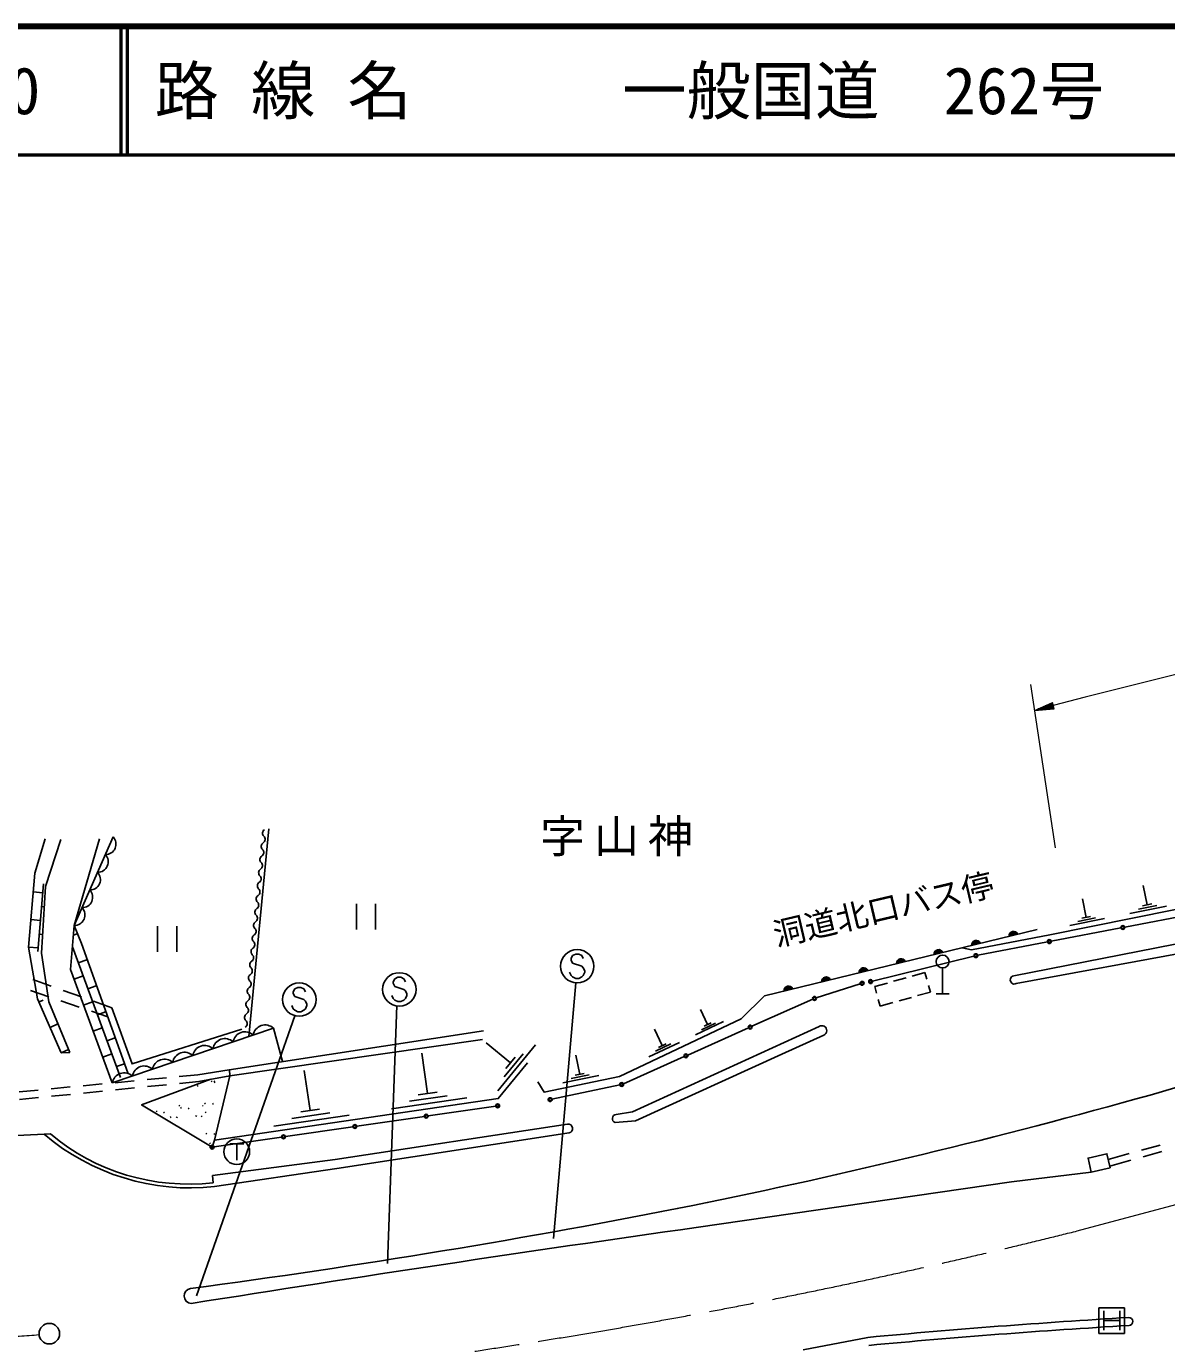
# Model space of a CAD drawing. Units: millimetres, scale not verified. Extents: x 40000 to 680000, y 20000 to 380000.
# Drawn here: x 170410 to 259062, y 277560 to 380000 of the extents above; entities that cross this region are included whole.
import ezdxf
from ezdxf.enums import TextEntityAlignment as Align

# ---------------------------------------------------------------- set-up
doc = ezdxf.new("R2010")
doc.units = ezdxf.units.MM
doc.header["$LTSCALE"] = 1000
doc.linetypes.add('CHAIN', pattern=[18.5, 12, -1.5, 3.5, -1.5])
for name, color, linetype, lineweight in [('M-BGD', 7, 'Continuous', 25), ('M-BGD-EXST', 7, 'Continuous', 25), ('M-BMK', 2, 'CHAIN', 13), ('M-BMK-SRVR', 3, 'Continuous', 25), ('M-STR-HTXT', 7, 'Continuous', 13), ('M-STR-STRC', 7, 'Continuous', 25), ('M-STR-STRD', 7, 'Continuous', 25), ('M-TTL', 2, 'Continuous', 140), ('M-TTL-LINE', 7, 'Continuous', 50)]:
    doc.layers.add(name, color=color, linetype=linetype, lineweight=lineweight)
doc.layers.add('M-TTL-TXT', color=7, linetype='Continuous')
doc.styles.add('ＭＳ ゴシック', font='')
doc.styles.get('ＭＳ ゴシック').set_extended_font_data('MS Gothic')

msp = doc.modelspace()

# ---------------------------------------------------------------- linework, layer by layer
at = {"layer": 'M-BGD'}
for p, q in [((187717, 301444), (189265, 317598)), ((174132, 310082), (177153, 316968)), ((174132, 310082), (176088, 316825)), ((170944, 312683), (171691, 312620)), ((171305, 308060), (171750, 313309)), ((257549, 311684), (257243, 313201)), ((171601, 311548), (171813, 311530)), ((196065, 311763), (196065, 309763)), ((197565, 311763), (197565, 309763)), ((252808, 310707), (252517, 312151)), ((259048, 311592), (256203, 311017)), ((258298, 311638), (256876, 311350)), ((257904, 311755), (257193, 311612)), ((170763, 310540), (171510, 310477)), ((254235, 310620), (251528, 310073)), ((253521, 310664), (252168, 310390)), ((253147, 310776), (252470, 310639)), ((255802, 309953), (261220, 310991)), ((171419, 309406), (171685, 309384)), ((174067, 309321), (174368, 309432)), ((180616, 310034), (180616, 308034)), ((182116, 310034), (182116, 308034)), ((250089, 308857), (255507, 309896)), ((170581, 308398), (171329, 308335)), ((177733, 298260), (173990, 308409)), ((244375, 307762), (249794, 308801)), ((173967, 308138), (174075, 308178)), ((174447, 307170), (175102, 307412)), ((236193, 305752), (244083, 307698)), ((239282, 306137), (240274, 306412)), ((240274, 306412), (240417, 305896)), ((241641, 306774), (241641, 304774)), ((170916, 305870), (172330, 305367)), ((174115, 305902), (174819, 306161)), ((175191, 305153), (175837, 305391)), ((231823, 304454), (235240, 305538)), ((236362, 305328), (237354, 305603)), ((236505, 304812), (236362, 305328)), ((237836, 305736), (238800, 306003)), ((240550, 305414), (240693, 304898)), ((170732, 305027), (172151, 304541)), ((171401, 304129), (171709, 304263)), ((173272, 305032), (174685, 304529)), ((226822, 302238), (231543, 304347)), ((236782, 303814), (236639, 304330)), ((239219, 304490), (238256, 304223)), ((240693, 304898), (239701, 304623)), ((241141, 304774), (242141, 304774)), ((173097, 304216), (174516, 303730)), ((174859, 303885), (175563, 304144)), ((175462, 303406), (176748, 302965)), ((175627, 304194), (177057, 303685)), ((175935, 303136), (176571, 303370)), ((223374, 302377), (222824, 303540)), ((237774, 304089), (236782, 303814)), ((172262, 302158), (172862, 302421)), ((224602, 302602), (222421, 301571)), ((223988, 302490), (222898, 301974)), ((223647, 302506), (223102, 302248)), ((175603, 301867), (176307, 302127)), ((176679, 301118), (177305, 301349)), ((189615, 302089), (177092, 297833)), ((186170, 298866), (205953, 301893)), ((186240, 298379), (205867, 301216)), ((189615, 302089), (190315, 299500)), ((219847, 300742), (219246, 302013)), ((221826, 300006), (226548, 302116)), ((173123, 300188), (173688, 300435)), ((208060, 299401), (206157, 300960)), ((209997, 300796), (207074, 297227)), ((221189, 300988), (218806, 299861)), ((220518, 300865), (219327, 300301)), ((220145, 300883), (219550, 300601)), ((176348, 299850), (177051, 300110)), ((177423, 299101), (178040, 299329)), ((201604, 297019), (201147, 300145)), ((209029, 300098), (207567, 298314)), ((208425, 299847), (207695, 298955)), ((213438, 298499), (213128, 299994)), ((216831, 297774), (221552, 299884)), ((179800, 298093), (181293, 298236)), ((182288, 298332), (183753, 298472)), ((183753, 298472), (186170, 298866)), ((186240, 298379), (183819, 297945)), ((186214, 298872), (186240, 298379)), ((192469, 295684), (192012, 298809)), ((214917, 298415), (212113, 297835)), ((214177, 298457), (212775, 298167)), ((213788, 298571), (213087, 298426)), ((169845, 297138), (171339, 297281)), ((172334, 297377), (173827, 297520)), ((174823, 297616), (176316, 297759)), ((176337, 297196), (174845, 297047)), ((177311, 297854), (178804, 297997)), ((178825, 297445), (177332, 297296)), ((181312, 297694), (179820, 297545)), ((183819, 297945), (182307, 297794)), ((183692, 297574), (183763, 297645)), ((184773, 297920), (184844, 297990)), ((184995, 297923), (185066, 297993)), ((185009, 297851), (185080, 297922)), ((202336, 297127), (200871, 296912)), ((211276, 296569), (216547, 297682)), ((171362, 296698), (169869, 296549)), ((173849, 296947), (172357, 296798)), ((182273, 296028), (182344, 296098)), ((184097, 296018), (184168, 296088)), ((184254, 296197), (184325, 296268)), ((184877, 296173), (184948, 296244)), ((204648, 296667), (198788, 295810)), ((203126, 296843), (200196, 296414)), ((180498, 295594), (180568, 295664)), ((181068, 295504), (181139, 295574)), ((181592, 295139), (181662, 295209)), ((182076, 295124), (182146, 295195)), ((182394, 295861), (182465, 295932)), ((182988, 295809), (183058, 295880)), ((183573, 295234), (183643, 295305)), ((184002, 295209), (184072, 295280)), ((184312, 295506), (184383, 295577)), ((195514, 295331), (189654, 294474)), ((193992, 295507), (191062, 295079)), ((193202, 295791), (191737, 295577)), ((196099, 294469), (201352, 295227)), ((201648, 295270), (206901, 296029)), ((190549, 293667), (195802, 294426)), ((171804, 293840), (156778, 293102)), ((184376, 293854), (184446, 293924)), ((184649, 293109), (184720, 293180)), ((184999, 292865), (190252, 293624)), ((185002, 293826), (185073, 293896)), ((257109, 292602), (258555, 293002)), ((254516, 291884), (256145, 292335)), ((257233, 292091), (258679, 292491)), ((254633, 291371), (256270, 291824))]:
    msp.add_line(p, q, dxfattribs=at)
for points in [[(340876, 330615), (335090, 328021), (326887, 326269), (305471, 321725), (295251, 319064), (285341, 316493), (249973, 309351)], [(171885, 316818), (171068, 314144), (170581, 308398), (171289, 304387), (173123, 300188), (173786, 300199)], [(173786, 300199), (172150, 304133), (171598, 307923), (171907, 313116), (173101, 316774)], [(174132, 310082), (173840, 306647), (177092, 297833)], [(174132, 310082), (174709, 308683), (178293, 298633)], [(249008, 309772), (227797, 304621), (225992, 302818)], [(243156, 308351), (243898, 308198), (249973, 309351)], [(177057, 303685), (178632, 299311), (187156, 302025)], [(225992, 302818), (216526, 298339), (210666, 297127), (210163, 297911)], [(209370, 299399), (207094, 296620), (185035, 293394)], [(186240, 298379), (185035, 293394), (184851, 292844), (179364, 296123), (184751, 298140)]]:
    msp.add_lwpolyline(points, dxfattribs=at)
msp.add_lwpolyline([(253206, 290902), (254664, 291237), (254415, 292322), (252957, 291987)], close=True, dxfattribs=at)
for centre, radius in [((255654, 309924), 150), ((255654, 309924), 120), ((255654, 309924), 100), ((255654, 309924), 100), ((255654, 309924), 100), ((255654, 309924), 100), ((249941, 308829), 150), ((249941, 308829), 120), ((249941, 308829), 100), ((249941, 308829), 100), ((249941, 308829), 100), ((249941, 308829), 100), ((241641, 307274), 500), ((244228, 307734), 150), ((244228, 307734), 120), ((244228, 307734), 100), ((244228, 307734), 100), ((244228, 307734), 100), ((244228, 307734), 100), ((235383, 305583), 150), ((235383, 305583), 120), ((235383, 305583), 100), ((235383, 305583), 100), ((235383, 305583), 100), ((235383, 305583), 100), ((236048, 305717), 150), ((236048, 305717), 120), ((236048, 305717), 100), ((236048, 305717), 100), ((236048, 305717), 100), ((236048, 305717), 100), ((231680, 304408), 150), ((231680, 304408), 120), ((231680, 304408), 100), ((231680, 304408), 100), ((231680, 304408), 100), ((231680, 304408), 100), ((226685, 302177), 150), ((226685, 302177), 120), ((226685, 302177), 100), ((226685, 302177), 100), ((226685, 302177), 100), ((226685, 302177), 100), ((221689, 299945), 150), ((221689, 299945), 120), ((221689, 299945), 100), ((221689, 299945), 100), ((221689, 299945), 100), ((221689, 299945), 100), ((216694, 297713), 150), ((216694, 297713), 120), ((216694, 297713), 100), ((216694, 297713), 100), ((216694, 297713), 100), ((216694, 297713), 100), ((207050, 296051), 150), ((207050, 296051), 120), ((207050, 296051), 100), ((207050, 296051), 100), ((207050, 296051), 100), ((207050, 296051), 100), ((211129, 296538), 150), ((211129, 296538), 120), ((211129, 296538), 100), ((211129, 296538), 100), ((211129, 296538), 100), ((211129, 296538), 100), ((201500, 295249), 150), ((201500, 295249), 120), ((201500, 295249), 100), ((201500, 295249), 100), ((201500, 295249), 100), ((201500, 295249), 100), ((195950, 294447), 150), ((195950, 294447), 120), ((195950, 294447), 100), ((195950, 294447), 100), ((195950, 294447), 100), ((195950, 294447), 100), ((184851, 292844), 150), ((190400, 293645), 150), ((190400, 293645), 120), ((190400, 293645), 100), ((190400, 293645), 100), ((190400, 293645), 100), ((190400, 293645), 100), ((184851, 292844), 120), ((184851, 292844), 100), ((184851, 292844), 100), ((184851, 292844), 100), ((184851, 292844), 100)]:
    msp.add_circle(centre, radius, dxfattribs=at)
for centre, radius, start, end in [((176562, 316406), 815, 269.06552, 43.55083), ((189092, 317253), 327, 122.61086, 226.34417), ((188641, 316781), 327, 302.61086, 46.34417), ((175958, 315029), 815, 269.06552, 43.55083), ((188993, 316230), 327, 122.61086, 226.34417), ((188542, 315757), 327, 302.61086, 46.34417), ((188894, 315207), 327, 122.61086, 226.34417), ((188443, 314734), 327, 302.61086, 46.34417), ((175353, 313652), 815, 269.06552, 43.55083), ((188795, 314183), 327, 122.61086, 226.34417), ((188344, 313710), 327, 302.61086, 46.34417), ((174749, 312275), 815, 269.06552, 43.55083), ((188696, 313160), 327, 122.61086, 226.34417), ((188245, 312687), 327, 302.61086, 46.34417), ((174145, 310898), 815, 269.06552, 43.55083), ((188597, 312136), 327, 122.61086, 226.34417), ((188146, 311664), 327, 302.61086, 46.34417), ((188498, 311113), 327, 122.61086, 226.34417), ((188047, 310640), 327, 302.61086, 46.34417), ((188399, 310090), 327, 122.61086, 226.34417), ((187948, 309617), 327, 302.61086, 46.34417), ((247161, 309268), 354, 22.44904, 184.85422), ((247161, 309268), 283, 24.67308, 182.63018), ((247161, 309268), 212, 28.41941, 178.88385), ((247161, 309268), 142, 36.13114, 171.17213), ((188300, 309066), 327, 122.61086, 226.34417), ((187849, 308593), 327, 302.61086, 46.34417), ((244246, 308560), 354, 22.44904, 184.85422), ((244246, 308560), 283, 24.67308, 182.63018), ((244246, 308560), 212, 28.41941, 178.88385), ((244246, 308560), 142, 36.13114, 171.17213), ((244246, 308560), 100, 46.4488, 160.85446), ((244246, 308560), 100, 46.4488, 160.85446), ((247161, 309268), 100, 46.4488, 160.85446), ((247161, 309268), 100, 46.4488, 160.85446), ((188201, 308043), 327, 122.61086, 226.34417), ((187750, 307570), 327, 302.61086, 46.34417), ((238416, 307144), 354, 22.44904, 184.85422), ((238416, 307144), 283, 24.67308, 182.63018), ((238416, 307144), 212, 28.41941, 178.88385), ((241331, 307852), 354, 22.44904, 184.85422), ((241331, 307852), 283, 24.67308, 182.63018), ((241331, 307852), 212, 28.41941, 178.88385), ((241331, 307852), 142, 36.13114, 171.17213), ((241331, 307852), 100, 46.4488, 160.85446), ((241331, 307852), 100, 46.4488, 160.85446), ((188102, 307019), 327, 122.61086, 226.34417), ((187651, 306546), 327, 302.61086, 46.34417), ((235500, 306436), 354, 22.44904, 184.85422), ((235500, 306436), 283, 24.67308, 182.63018), ((235500, 306436), 212, 28.41941, 178.88385), ((235500, 306436), 142, 36.13114, 171.17213), ((235500, 306436), 100, 46.4488, 160.85446), ((235500, 306436), 100, 46.4488, 160.85446), ((238416, 307144), 142, 36.13114, 171.17213), ((238416, 307144), 100, 46.4488, 160.85446), ((238416, 307144), 100, 46.4488, 160.85446), ((188003, 305996), 327, 122.61086, 226.34417), ((187552, 305523), 327, 302.61086, 46.34417), ((229670, 305020), 354, 22.44904, 184.85422), ((229670, 305020), 283, 24.67308, 182.63018), ((232585, 305728), 354, 22.44904, 184.85422), ((232585, 305728), 283, 24.67308, 182.63018), ((232585, 305728), 212, 28.41941, 178.88385), ((232585, 305728), 142, 36.13114, 171.17213), ((232585, 305728), 100, 46.4488, 160.85446), ((232585, 305728), 100, 46.4488, 160.85446), ((187904, 304973), 327, 122.61086, 226.34417), ((187453, 304500), 327, 302.61086, 46.34417), ((229670, 305020), 212, 28.41941, 178.88385), ((229670, 305020), 142, 36.13114, 171.17213), ((229670, 305020), 100, 46.4488, 160.85446), ((229670, 305020), 100, 46.4488, 160.85446), ((187805, 303949), 327, 122.61086, 226.34417), ((187354, 303476), 327, 302.61086, 46.34417), ((187706, 302926), 327, 122.61086, 226.34417), ((187255, 302453), 327, 302.61086, 46.34417), ((188972, 301412), 933, 46.43448, 171.10122), ((185841, 300349), 933, 46.43448, 171.10122), ((187407, 300880), 933, 46.43448, 171.10122), ((182710, 299285), 933, 46.43448, 171.10122), ((184276, 299817), 933, 46.43448, 171.10122), ((179579, 298221), 933, 46.43448, 171.10122), ((181145, 298753), 933, 46.43448, 171.10122), ((178014, 297689), 933, 46.43448, 171.10122)]:
    msp.add_arc(centre, radius, start, end, dxfattribs=at)
at = {"layer": 'M-BGD-EXST'}
for p, q in [((186221, 293089), (187321, 293089)), ((186771, 293089), (186771, 291839))]:
    msp.add_line(p, q, dxfattribs=at)
msp.add_circle((186771, 292489), 1000, dxfattribs=at)
at = {"layer": 'M-BMK'}
msp.add_line((252114, 286330), (269982, 291131), dxfattribs=at)
for centre, radius, start, end in [((132507, 763139), 491582, 274.78227, 284.08203), ((135880, 753857), 476922, 262.42749, 274.27115)]:
    msp.add_arc(centre, radius, start, end, dxfattribs=at)
at = {"layer": 'M-BMK-SRVR'}
msp.add_circle((172196, 278335), 800, dxfattribs=at)
at = {"layer": 'M-STR-HTXT'}
for p, q in [((250412, 316115), (248491, 328823)), ((248798, 326791), (250184, 327418)), ((248798, 326791), (250248, 327176)), ((248798, 326791), (250312, 326935)), ((250235, 327225), (249075, 326916)), ((250261, 327128), (249101, 326819)), ((249353, 327042), (250222, 327273)), ((249404, 326848), (250274, 327080)), ((250209, 327321), (249630, 327167)), ((250287, 327032), (249707, 326877)), ((249907, 327293), (250196, 327370)), ((250009, 326906), (250299, 326983)), ((250312, 326935), (250184, 327418))]:
    msp.add_line(p, q, dxfattribs=at)
msp.add_arc((381400, -171217), 515359, 68.49328, 104.74312, dxfattribs=at)
at = {"layer": 'M-STR-STRC'}
for p, q in [((212881, 307737), (212763, 307500)), ((212763, 307500), (212763, 307382)), ((212763, 307382), (212881, 307146)), ((213118, 307855), (212881, 307737)), ((213354, 307855), (213118, 307855)), ((213590, 307737), (213354, 307855)), ((213709, 307500), (213590, 307737)), ((212763, 306200), (212645, 306437)), ((212881, 307146), (213590, 306909)), ((213590, 306909), (213709, 306791)), ((213709, 306791), (213827, 306555)), ((213827, 306437), (213709, 306200)), ((213827, 306555), (213827, 306437)), ((199053, 305936), (198935, 305700)), ((198935, 305700), (198935, 305581)), ((198935, 305581), (199053, 305345)), ((199289, 306054), (199053, 305936)), ((199053, 305345), (199762, 305109)), ((199526, 306054), (199289, 306054)), ((199762, 305936), (199526, 306054)), ((199880, 305700), (199762, 305936)), ((211384, 285725), (213129, 305625)), ((212881, 306082), (212763, 306200)), ((213118, 305964), (212881, 306082)), ((213354, 305964), (213118, 305964)), ((213590, 306082), (213354, 305964)), ((213709, 306200), (213590, 306082)), ((191274, 305144), (191156, 304907)), ((191156, 304907), (191156, 304789)), ((191156, 304789), (191274, 304553)), ((191511, 305262), (191274, 305144)), ((191274, 304553), (191984, 304316)), ((191747, 305262), (191511, 305262)), ((191984, 305144), (191747, 305262)), ((192102, 304907), (191984, 305144)), ((191984, 304316), (192102, 304198)), ((198935, 304400), (198817, 304636)), ((199053, 304281), (198935, 304400)), ((199289, 304163), (199053, 304281)), ((199762, 304281), (199526, 304163)), ((199762, 305109), (199880, 304991)), ((199880, 304400), (199762, 304281)), ((199880, 304991), (199998, 304754)), ((199998, 304636), (199880, 304400)), ((199998, 304754), (199998, 304636)), ((191156, 303607), (191038, 303844)), ((191274, 303489), (191156, 303607)), ((191511, 303371), (191274, 303489)), ((191747, 303371), (191511, 303371)), ((191984, 303489), (191747, 303371)), ((192102, 303607), (191984, 303489)), ((192102, 304198), (192220, 303962)), ((192220, 303844), (192102, 303607)), ((192220, 303962), (192220, 303844)), ((199205, 303861), (198484, 283790)), ((199526, 304163), (199289, 304163)), ((183649, 281286), (191275, 303064)), ((253795, 278353), (253795, 280353)), ((253795, 280353), (255795, 280353)), ((254170, 280103), (254170, 278603)), ((255420, 280103), (255420, 278603)), ((255795, 280353), (255795, 278353)), ((254170, 279353), (255420, 279353)), ((255795, 278353), (253795, 278353))]:
    msp.add_line(p, q, dxfattribs=at)
for centre in [(213236, 306909), (199408, 305109), (191629, 304316)]:
    msp.add_circle(centre, 1300, dxfattribs=at)
at = {"layer": 'M-STR-STRD'}
for p, q in [((232035, 302214), (217535, 295586)), ((217535, 295586), (216261, 295379)), ((172282, 293875), (171804, 293840)), ((184890, 290624), (184921, 290079)), ((230808, 277085), (235840, 278045))]:
    msp.add_line(p, q, dxfattribs=at)
for points in [[(326495, 315090), (321351, 314225), (320731, 313582), (320731, 311676), (320132, 311011), (298234, 306067), (297325, 306621), (296926, 308062), (295795, 308173), (257790, 296894)], [(247368, 305559), (261180, 308100), (268758, 309556), (285609, 312711), (287230, 313149), (288776, 313635)], [(285438, 313450), (268644, 310243), (261054, 308878), (247173, 306152)], [(216182, 294757), (217773, 294881), (229134, 300073), (232403, 301557)], [(184890, 290624), (194426, 291873), (212487, 294637)], [(185046, 289777), (194545, 291183), (212605, 293947)], [(253206, 290902), (246999, 290134), (222494, 286595)]]:
    msp.add_lwpolyline(points, dxfattribs=at)
for centre, radius, start, end in [((247223, 305840), 316, 99.04435, 297.34997), ((232260, 301909), 379, 292.09263, 126.40502), ((121723, 782231), 504050, 281.50155, 285.66114), ((216286, 295060), 320, 94.38697, 251.12836), ((212532, 294289), 350, 282.11747, 97.33769), ((183139, 307170), 17497, 229.62695, 276.25949), ((182981, 306562), 16597, 229.8606, 276.71291), ((100620, 902731), 626347, 277.5737, 281.19532), ((540359, -1957787), 2266780, 98.06103, 99.06494), ((183267, 281268), 588, 99.17068, 265.36522), ((290540, -304936), 585542, 93.37128, 95.36027), ((290540, -304936), 584919, 93.37128, 95.36027), ((256115, 279281), 312, 275.20095, 91.5416)]:
    msp.add_arc(centre, radius, start, end, dxfattribs=at)
at = {"layer": 'M-TTL'}
msp.add_line((680000, 380000), (40000, 380000), dxfattribs=at)
at = {"layer": 'M-TTL-LINE'}
for p, q in [((177750, 380000), (177750, 370000)), ((178250, 380000), (178250, 370000)), ((40000, 370000), (680000, 370000))]:
    msp.add_line(p, q, dxfattribs=at)

# ---------------------------------------------------------------- texts
at = {"layer": 'M-BGD', "style": 'ＭＳ ゴシック'}
msp.add_text('洞道北口バス停', height=1833, rotation=13.241, dxfattribs=at).set_placement((237367, 309913), align=Align.BOTTOM_CENTER)
at = {"layer": 'M-BGD', "insert": (216639, 315450), "char_height": 2566, "attachment_point": 8, "style": 'ＭＳ ゴシック'}
msp.add_mtext('\\T1.2;字山神', dxfattribs=at)
at = {"layer": 'M-TTL-TXT', "style": 'ＭＳ ゴシック'}
for s, p in [('路 線 名', (180380, 375000)), ('一般国道\u3000262号', (216734, 375000)), ('28-0', (161521, 375000))]:
    msp.add_text(s, height=3666, dxfattribs=at).set_placement(p, align=Align.MIDDLE_LEFT)

doc.saveas('drawing.dxf')
